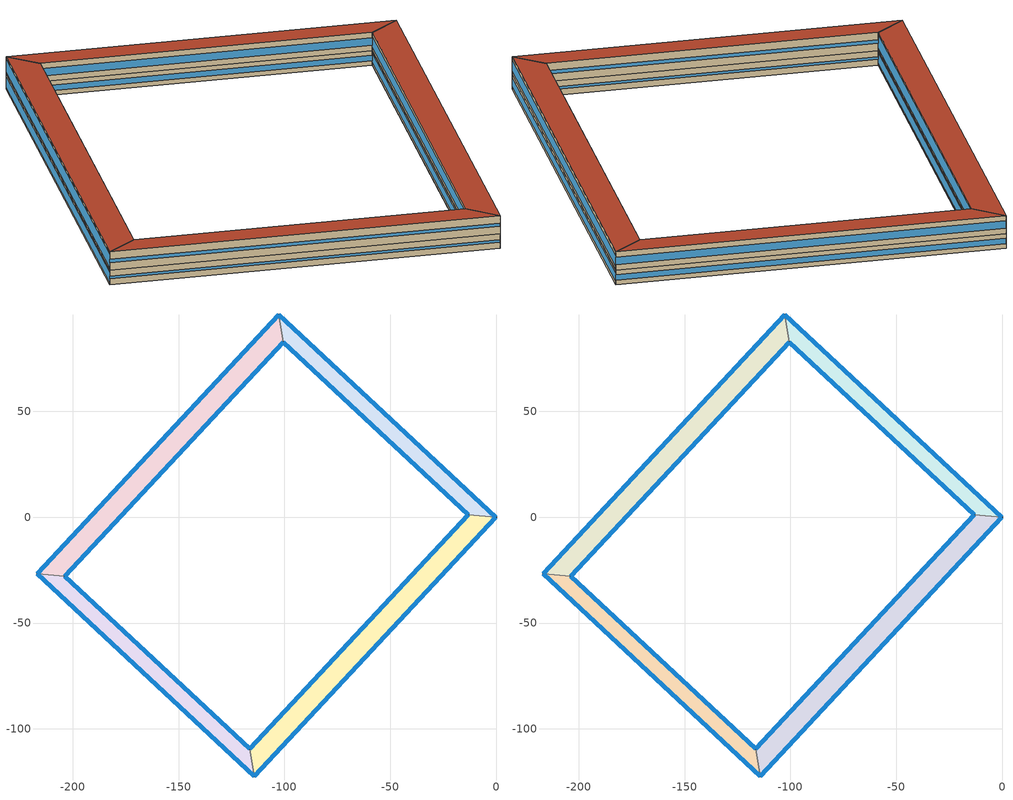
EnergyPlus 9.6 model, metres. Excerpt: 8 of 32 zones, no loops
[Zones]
Thermal Zone 25
 floor to Thermal Zone 21 (Interior Floor): 0,0 -13.19,1.15 -100.63,82.69 -102.7,95.77 z45.61
 wall outside (Ext Wall): -100.63,82.69 -13.19,1.15 / 0,0 -102.7,95.77 z45.61:51.24
 wall to Thermal Zone 28 (Interior Wall): -13.19,1.15 0,0 z45.61:51.24
 wall to Thermal Zone 26 (Interior Wall): -102.7,95.77 -100.63,82.69 z45.61:51.24
 window (Ext Window): -100.62,82.69 -13.19,1.16 / -0.01,0.01 -102.69,95.76 z47.3:49.55
Thermal Zone 26
 floor to Thermal Zone 22 (Interior Floor): -100.63,82.69 -203.72,-27.87 -216.91,-26.71 -102.7,95.77 z45.61
 wall outside (Ext Wall): -203.72,-27.87 -100.63,82.69 / -102.7,95.77 -216.91,-26.71 z45.61:51.24
 wall to Thermal Zone 27 (Interior Wall): -216.91,-26.71 -203.72,-27.87 z45.61:51.24
 window (Ext Window): -203.72,-27.86 -100.63,82.69 / -102.7,95.76 -216.9,-26.71 z46.54:50.31
Thermal Zone 27
 floor to Thermal Zone 23 (Interior Floor): -116.28,-109.41 -114.21,-122.48 -216.91,-26.71 -203.72,-27.87 z45.61
 wall outside (Ext Wall): -216.91,-26.71 -114.21,-122.48 / -116.28,-109.41 -203.72,-27.87 z45.61:51.24
 wall to Thermal Zone 28 (Interior Wall): -114.21,-122.48 -116.28,-109.41 z45.61:51.24
 window (Ext Window): -216.9,-26.72 -114.22,-122.47 / -116.29,-109.4 -203.72,-27.87 z47.92:48.93
Thermal Zone 28
 floor to Thermal Zone 24 (Interior Floor): -114.21,-122.48 -116.28,-109.41 -13.19,1.15 0,0 z45.61
 wall outside (Ext Wall): -13.19,1.15 -116.28,-109.41 / -114.21,-122.48 0,0 z45.61:51.24
 window (Ext Window): -13.19,1.15 -116.28,-109.4 / -114.21,-122.47 -0.01,-0.01 z46.88:49.97
Thermal Zone 29
 floor to Thermal Zone 25 (Interior Floor): 0,0 -13.19,1.15 -100.63,82.69 -102.7,95.77 z51.24
 wall outside (Ext Wall): -100.63,82.69 -13.19,1.15 / 0,0 -102.7,95.77 z51.24:58.31
 wall to Thermal Zone 32 (Interior Wall): -13.19,1.15 0,0 z51.24:58.31
 wall to Thermal Zone 30 (Interior Wall): -102.7,95.77 -100.63,82.69 z51.24:58.31
 window (Ext Window): -100.62,82.69 -13.19,1.16 / -0.01,0.01 -102.69,95.76 z53.36:56.19
 roof outside (Ext Roof): -102.7,95.77 -100.63,82.69 -13.19,1.15 0,0 z58.31
Thermal Zone 30
 floor to Thermal Zone 26 (Interior Floor): -100.63,82.69 -203.72,-27.87 -216.91,-26.71 -102.7,95.77 z51.24
 wall outside (Ext Wall): -203.72,-27.87 -100.63,82.69 / -102.7,95.77 -216.91,-26.71 z51.24:58.31
 wall to Thermal Zone 31 (Interior Wall): -216.91,-26.71 -203.72,-27.87 z51.24:58.31
 window (Ext Window): -203.72,-27.86 -100.63,82.69 / -102.7,95.76 -216.9,-26.71 z52.41:57.14
 roof outside (Ext Roof): -102.7,95.77 -216.91,-26.71 -203.72,-27.87 -100.63,82.69 z58.31
Thermal Zone 31
 floor to Thermal Zone 27 (Interior Floor): -116.28,-109.41 -114.21,-122.48 -216.91,-26.71 -203.72,-27.87 z51.24
 wall outside (Ext Wall): -216.91,-26.71 -114.21,-122.48 / -116.28,-109.41 -203.72,-27.87 z51.24:58.31
 wall to Thermal Zone 32 (Interior Wall): -114.21,-122.48 -116.28,-109.41 z51.24:58.31
 window (Ext Window): -216.9,-26.72 -114.22,-122.47 / -116.29,-109.4 -203.72,-27.87 z54.14:55.41
 roof outside (Ext Roof): -203.72,-27.87 -216.91,-26.71 -114.21,-122.48 -116.28,-109.41 z58.31
Thermal Zone 32
 floor to Thermal Zone 28 (Interior Floor): -114.21,-122.48 -116.28,-109.41 -13.19,1.15 0,0 z51.24
 wall outside (Ext Wall): -13.19,1.15 -116.28,-109.41 / -114.21,-122.48 0,0 z51.24:58.31
 window (Ext Window): -13.19,1.15 -116.28,-109.4 / -114.21,-122.47 -0.01,-0.01 z52.83:56.72
 roof outside (Ext Roof): 0,0 -13.19,1.15 -116.28,-109.41 -114.21,-122.48 z58.31
[Building]
Building 1: North Axis {deg}=-0
[Site:Location]
Washington Dc Dulles IntL Ar: Latitude {deg}=38.98; Longitude {deg}=-77.47; Time Zone {hr}=-5; Elevation {m}=82
[SizingPeriod:DesignDay] Month=7; Day of Month=21; Day Type=SummerDesignDay; Daily Dry-Bulb Temperature Range {deltaC}=14.4; Dry-Bulb Temperature Range Modifier Type=DefaultMultipliers; Barometric Pressure {Pa}=86790; Wind Speed {m/s}=5; Wind Direction {deg}=340; Rain Indicator=No; Snow Indicator=No; Daylight Saving Time Indicator=No; Solar Model Indicator=ASHRAETau; ASHRAE Clear Sky Optical Depth for Beam Irradiance (taub)=0.339; ASHRAE Clear Sky Optical Depth for Diffuse Irradiance (taud)=2.366; Begin Environment Reset Mode=FullResetAtBeginEnvironment
Name | Maximum Dry-Bulb Temperature {C} | Humidity Condition Type | Wetbulb or DewPoint at Maximum Dry-Bulb {C} | Enthalpy at Maximum Dry-Bulb {J/kg}
SALT-LAKE-CITY-IAP Ann Clg .4% Condns DB=>MWB | 36.5 | Wetbulb | 17.1
SALT-LAKE-CITY-IAP Ann Clg .4% Condns DP=>MDB | 22.5 | Dewpoint | 15.6
SALT-LAKE-CITY-IAP Ann Clg .4% Condns Enth=>MDB | 30.8 | Enthalpy |  | 59300
SALT-LAKE-CITY-IAP Ann Clg .4% Condns WB=>MDB | 31.2 | Wetbulb | 19
[Material] Thermal Absorptance=0.9
Name | Roughness | Thickness m | Conductivity W/m-K | Density kg/m3 | Specific Heat J/kg-K | Solar Absorptance | Visible Absorptance
wall concrete | MediumRough | 0.03 | 0.5 | 2243 | 837 | 0.65 | 0.65
roof concrete | MediumRough | 0.05 | 0.5 | 2243 | 837 | 0.65 | 0.65
Wall Insulation [18]; Roof Insulation [18] | MediumRough | 0.1693 | 0.049 | 265 | 836.8 | 0.7 | 0.7
F16 Acoustic tile | MediumSmooth | 0.0191 | 0.06 | 368 | 590 | 0.3 | 0.3
M11 100mm lightweight concrete | MediumRough | 0.1016 | 0.53 | 1280 | 840 | 0.5 | 0.5
G01a 19mm gypsum board | MediumSmooth | 0.019 | 0.16 | 800 | 1090 | 0.4 | 0.4
[Material:AirGap]
Name | Thermal Resistance m2-K/W
F04 Wall air space resistance | 0.15
F05 Ceiling air space resistance | 0.18
[WindowMaterial:SimpleGlazingSystem]
Window Material Simple Glazing System: U-Factor W/m2-K=1.8; Solar Heat Gain Coefficient=0.3
[Construction]
Ext Roof: roof concrete, Roof Insulation [18]
Ext Wall: wall concrete, Wall Insulation [18]
Ext Window: Window Material Simple Glazing System
Interior Floor: F16 Acoustic tile, F05 Ceiling air space resistance, M11 100mm lightweight concrete
Interior Wall: G01a 19mm gypsum board, F04 Wall air space resistance, G01a 19mm gypsum board
[Zone]
Thermal Zone 25; Thermal Zone 26; Thermal Zone 27; Thermal Zone 28: 223, 0, 0, 45.61, , 1, , , , , , Yes
Thermal Zone 29; Thermal Zone 30; Thermal Zone 31; Thermal Zone 32: 223, 0, 0, 51.24, , 1, , , , , , Yes
